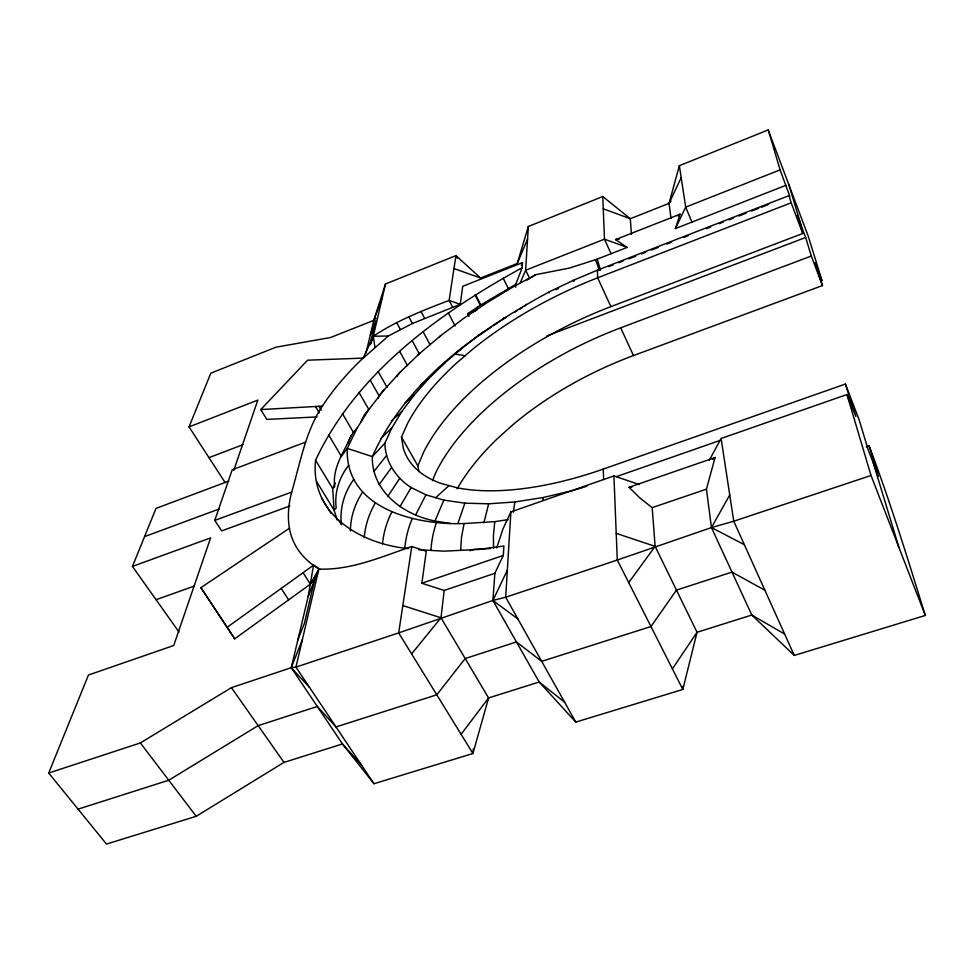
<?xml version="1.0" encoding="UTF-8"?>
<svg xmlns="http://www.w3.org/2000/svg" width="974" height="974" viewBox="0 0 974 974"><rect width="100%" height="100%" fill="white"/><g stroke="black" fill="none" stroke-linecap="round" stroke-linejoin="round"><path stroke-width="1.46" d="M543.017 500.441L543.139 497.531L572.907 490.543L586.884 486.233M639.394 484.589L613.924 475.921L510.9 511.898L505.689 597.22L575.792 722.111L682.835 689.446L697.043 632.284L655.125 546.365L652.19 507.649L640.003 498.104L629.034 487.304L715.086 457.524L706.442 489.155L711.458 527.579L751.806 615.032L794.285 655.429L925.3 615.446C907.671 558.467 890.199 501.634 869.161 445.934L866.276 446.908M631.456 234.32L630.275 218.724L602.772 196.517L528.322 226.492L525.643 270.236L520.031 283.41M460.653 550.371L461.493 537.404L464.074 523.549L494.768 521.65L508.026 519.653M575.792 722.111L539.182 682.007L492.905 600.459L494.865 573.296L503.29 555.448L503.911 545.951L479.074 549.433L444.059 551.162L418.71 549.738M515.538 287.196L515.745 284.335L522.174 267.74L522.502 262.627L462.723 286.307L460.239 304.338L412.44 323.49L388.468 335.92L360.429 360.611A247.968 108.382 -26.9 0 0 325.267 401.836C305.946 428.341 300.735 461.347 291.676 492.077C288.255 505.153 287.111 518.886 290.203 532.157A261.507 120.788 -27.3 0 0 311.303 563.727L319.837 569.145M473.291 748.982L472.926 753.511L373.979 783.717L342.471 743.966L291.263 667.689L308.186 596.49L313.555 565.151L318.863 569.108C351.334 570.301 381.698 556.69 411.783 546.511L426.271 551.247L421.864 583.243L444.168 590.451L494.865 573.296M494.768 521.65L493.428 535.627L493.55 548.362M444.168 590.451L440.991 617.772L411.6 653.895M477.199 307.346L476.87 310.195L467.617 313.811L468.969 316.416M513.335 512.214L514.881 501.951L543.139 497.531M411.783 546.511L398.67 632.893L472.926 753.511L488.583 697.944L440.991 617.772L402.822 605.548M549.153 292.955L549.36 291.81L573.15 280.402L597.427 270.175L789.013 195.64L789.792 196.224L780.101 169.89L768.218 129.932L679.365 165.69L669.041 203.359L671.013 218.419M289.595 528.152L200.912 587.663L234.71 638.822L310.377 584.157L318.863 569.108L295.95 667.117L373.979 783.717M370.278 344.638L373.286 336.249L385.509 283.97L455.929 255.626L480.62 278.028L517.243 263.516L527.555 239.105M370.023 344.394L375.574 320.823L370.339 334.849M365.993 353.124L373.773 320.373L385.509 283.97M483.908 522.746L488.656 503.814L514.881 501.951M517.243 263.516L528.322 226.492M785.933 185.328L675.432 228.549L680.071 214.195L615.544 239.592L627.171 247.42L597.147 259.169L569.218 268.13L535.846 274.644L512.555 287.233L487.317 302.488L463.283 318.681L440.698 335.689L419.757 353.379L400.704 371.618L383.768 390.245L369.183 409.092A64.905 43.952 32.8 0 0 361.244 421.572M233.723 470.466L257.83 400.095L189.041 426.892L225.177 482.654M457.999 523.196L464.878 503.168L488.656 503.814M496.703 547.924L502.961 528.919L510.9 511.898M289.862 505.956L221.695 530.891L214.755 520.42L232.189 469.821L305.58 442.123M189.041 426.892L210.822 373.164L275.959 347.194L330.539 337.515L373.773 320.373L382.417 297.18M370.193 344.492L373.286 336.249C396.674 320.641 422.984 310.353 449.124 300.418L460.239 304.338M308.186 596.49L318.863 569.108M297.849 639.991L304.387 623.348L314.553 580.139L310.377 584.157L303.048 572.7M302.403 639.516L291.263 667.689L231.422 687.644L140.353 742.943L48.7 773.039L106.495 844.068L196.212 816.297L283.994 762.386L342.471 743.966L361.524 765.101M48.7 773.039L88.439 675.031L173.737 645.506L210.615 537.879L132.464 566.43L179.021 632.077M132.464 566.43L155.998 508.404L228.878 481.046M432.493 480.657L435.622 472.938A226.796 113.179 -25.3 0 1 620.682 327.824L811.305 256.04L805.656 237.486L797.28 215.315L802.771 233.48L610.917 306.615A228.878 110.89 -25.4 0 0 423.787 451.851L417.846 465.876L418.857 471.586M521.37 265.318L522.502 262.627M549.36 291.81C478.502 330.283 406.219 380.712 372.324 456.599C371.459 491.371 403.626 514.966 434.928 520.993L443.888 500.125L464.878 503.168M869.161 445.934L878.402 476.262L868.138 449.598L859.117 419.782L845.395 384.048L603.283 469.091A224.032 100.432 -25.4 0 1 457.39 487.864L440.698 483.323A224.032 100.432 -25.4 0 1 403.309 448.174L401.483 437.022L407.704 423.191A231.702 107.676 -25.5 0 1 456.66 362.961L473.474 348.558A231.702 107.676 -25.5 0 1 597.646 277.821L791.156 202.811L789.013 195.64M351.602 435.049C344.394 451.51 331.964 467.63 334.752 486.671L332.67 488.437L334.094 510.157L337.174 520.031M340.863 457.001L347.243 448.393L372.324 456.599L384.876 443.194L391.816 428L401.824 411.503L414.193 394.994L428.718 378.642L445.179 362.584L463.381 347M388.334 336.006L373.286 336.249L363.119 358.115L307.577 360.197L260.752 409.579L266.815 419.417L317.11 416.909M603.259 208.801L630.275 218.724L669.041 203.359L681.191 177.621M507.344 570.18L492.905 600.459L398.67 632.893L295.95 667.117L291.263 667.689L309.525 687.401M675.432 228.549L685.696 207.121L679.365 165.69M335.287 483.007L332.67 488.437L315.564 460.215C356.715 372.482 439.384 313.08 522.174 267.74M369.183 409.092L357.19 427.988L347.243 448.393C344.979 508.939 416.446 525.339 464.074 523.549M487.243 700.635L488.583 697.944L539.182 682.007L564.628 702.217M415.667 514.942L425.93 494.853L443.888 500.125M709.303 460.227L721.101 438.483L846.942 394.543L855.878 416.434L845.395 384.048M729.733 494.95L711.458 527.579L617.285 560.038L505.689 597.22L492.905 600.459L517.912 618.989M399.912 506.699L411.162 487.536C395.919 477.942 385.193 461.457 384.876 443.194M387.737 496.497L399.669 478.392M672.401 668.846L697.043 632.284L751.806 615.032L784.654 634.086M379.13 484.614L391.475 467.654M628.717 582.61L655.125 546.365L616.225 533.35M461.092 734.274L488.583 697.944M374.04 471.306L386.544 455.552M524.572 306.238L526.289 304.29M669.041 203.359L671.001 201.155M373.773 320.373L375.927 318.242M380.603 438.702L391.816 428M435.646 497.714L448.99 485.576M391.451 420.938L401.824 411.503M502.024 319.618L504.13 317.731M404.794 403.187L414.193 394.994M678.001 215.948L680.071 214.195M420.391 385.631L428.718 378.642M712.834 459.387L715.086 457.524M457.476 351.784L483.092 332M438.032 368.452L445.179 362.584M226.905 627.475L313.555 565.151M478.526 335.774L490.993 327.325M493.477 325.633L499.711 321.396M467.617 313.811L480.316 305.252L515.745 284.335M527.104 280.025L535.846 274.644M502.207 319.801L505.932 317.536M514.625 312.264L517.109 310.755M519.605 309.257L522.088 307.747M555.923 289.692L558.638 288.401M610.917 306.615L597.646 277.821L597.427 270.175L600.483 269.847L597.147 259.169M780.101 169.89L685.696 207.121L691.942 222.084M608.957 266.547L613.194 264.904M618.843 262.7L623.092 261.056M628.741 258.853L635.803 256.113M641.452 253.91L645.689 252.266M651.338 250.062L658.4 247.323M666.886 244.024L671.123 242.38M683.833 237.437L688.07 235.781M706.442 228.634L710.679 226.991M719.153 223.691L723.39 222.048M729.039 219.844L733.276 218.2M738.925 216.009L745.999 213.257M751.648 211.054L758.709 208.314M761.534 207.218L768.596 204.467M208.972 457.646L243.086 444.619M546.998 335.86L805.656 237.486M144.554 536.625L219.15 508.988M457.135 488.802A224.093 116.076 -25.1 0 1 496.971 439.055L513.042 424.603A224.093 116.076 -25.1 0 1 633.465 355.571L822.47 285.552L815.019 262.968L822.019 280.78L808.237 236.146L768.218 129.932M214.755 520.42L291.676 492.077M156.059 599.704L194.082 586.153M616.542 476.566L721.21 440.041M469.882 550.748L473.997 549.336L490.543 548.508M421.864 583.243L503.29 555.448M652.19 507.649L706.442 489.155M925.3 615.446L871.024 475.482L733.763 521.224L711.458 527.579L744.331 544.661M78.078 809.138L168.758 780.235L258.147 725.642L317.305 706.467L335.981 726.933L436.778 694.791L465.195 658.546L516.439 641.939L541.69 661.358L650.961 626.526L676.467 590.098L731.998 572.103L764.87 590.22M615.544 239.592L619.379 239.007M597.427 270.175L600.483 269.847M629.034 487.304L631.943 487.049M260.752 409.579L322.637 406.097M434.928 520.993L450.451 523.501M455.126 354.061L465.085 355.741M408.459 548.618C360.952 544.113 309.915 514.564 315.564 460.215M574.477 280.792L573.15 280.402L573.552 281.243M453.969 268.544L480.62 278.028M627.171 247.42L604.477 239.154L525.643 270.236L529.649 278.454M411.162 487.536L425.93 494.853M140.353 742.943L196.212 816.297M231.422 687.644L283.994 762.386M200.912 587.663L234.71 638.822M281.182 588.43L288.645 599.85M316.562 481.46L334.094 510.157L336.213 508.002A67.815 59.292 -15.3 0 1 348.716 465.207M338.696 520.311L340.985 524.049M321.517 497.958L330.831 513.152M315.491 406.499L319.277 412.866M328.542 434.757L341.363 456.307M318.936 406.304L321.201 410.139M342.398 413.548L353.428 432.407M359.053 392.461L368.805 409.47M370.29 380.298L379.166 395.943M401.483 437.022L417.846 465.876M378.241 371.691L387.007 387.311M399.681 351.407L407.522 365.688M396.649 322.613L400.326 329.382M412.258 340.863L419.295 353.83M408.788 316.708L412.44 323.49M423.118 331.769L430.07 344.723M421.012 311.51L424.64 318.315M448.332 312.91L455.114 325.876M452.703 307.297L449.124 300.418L455.929 255.626L457.22 258.159M475.531 294.684L480.779 304.972M475.068 294.964L480.316 305.252M503.108 278.053L508.233 288.389M620.682 327.824L633.465 355.571M794.285 655.429L733.763 521.224L721.101 438.483M611.051 253.727L604.477 239.154L602.772 196.517M791.156 202.811L802.771 233.48M811.305 256.04L822.47 285.552M595.504 259.693L599.412 270.297M788.611 184.049L801.48 226.455M873.301 463.003L898.941 547.473M846.942 394.543L871.024 475.482M373.286 336.249L374.953 347.17M682.567 686.463L682.835 689.446L617.285 560.038L613.924 475.921M603.283 469.091L603.6 479.573M417.907 355.364A62.933 29.476 46.9 0 1 419.757 353.379M396.735 376.585A63.493 34.528 42.8 0 1 400.704 371.618M377.863 398.476A64.15 39.374 38.2 0 1 383.768 390.245M347.986 443.146A65.782 48.213 26.6 0 1 357.202 427.988M439.201 337.369A62.494 24.253 50.6 0 1 440.698 335.689M364.276 537.855A71.382 60.181 -56.1 0 1 375.209 503.168M382.502 543.845A72.587 58.513 -67 0 1 391.816 512.044M341.484 524.718A68.984 60.473 -29.4 0 1 353.708 479.452M350.397 530.915A70.177 60.802 -43.4 0 1 362.511 492.211M404.782 548.204A73.768 55.737 -76.1 0 1 412.282 518.57M430.922 550.164A74.913 51.792 -83.6 0 1 436.462 522.478"/></g></svg>
